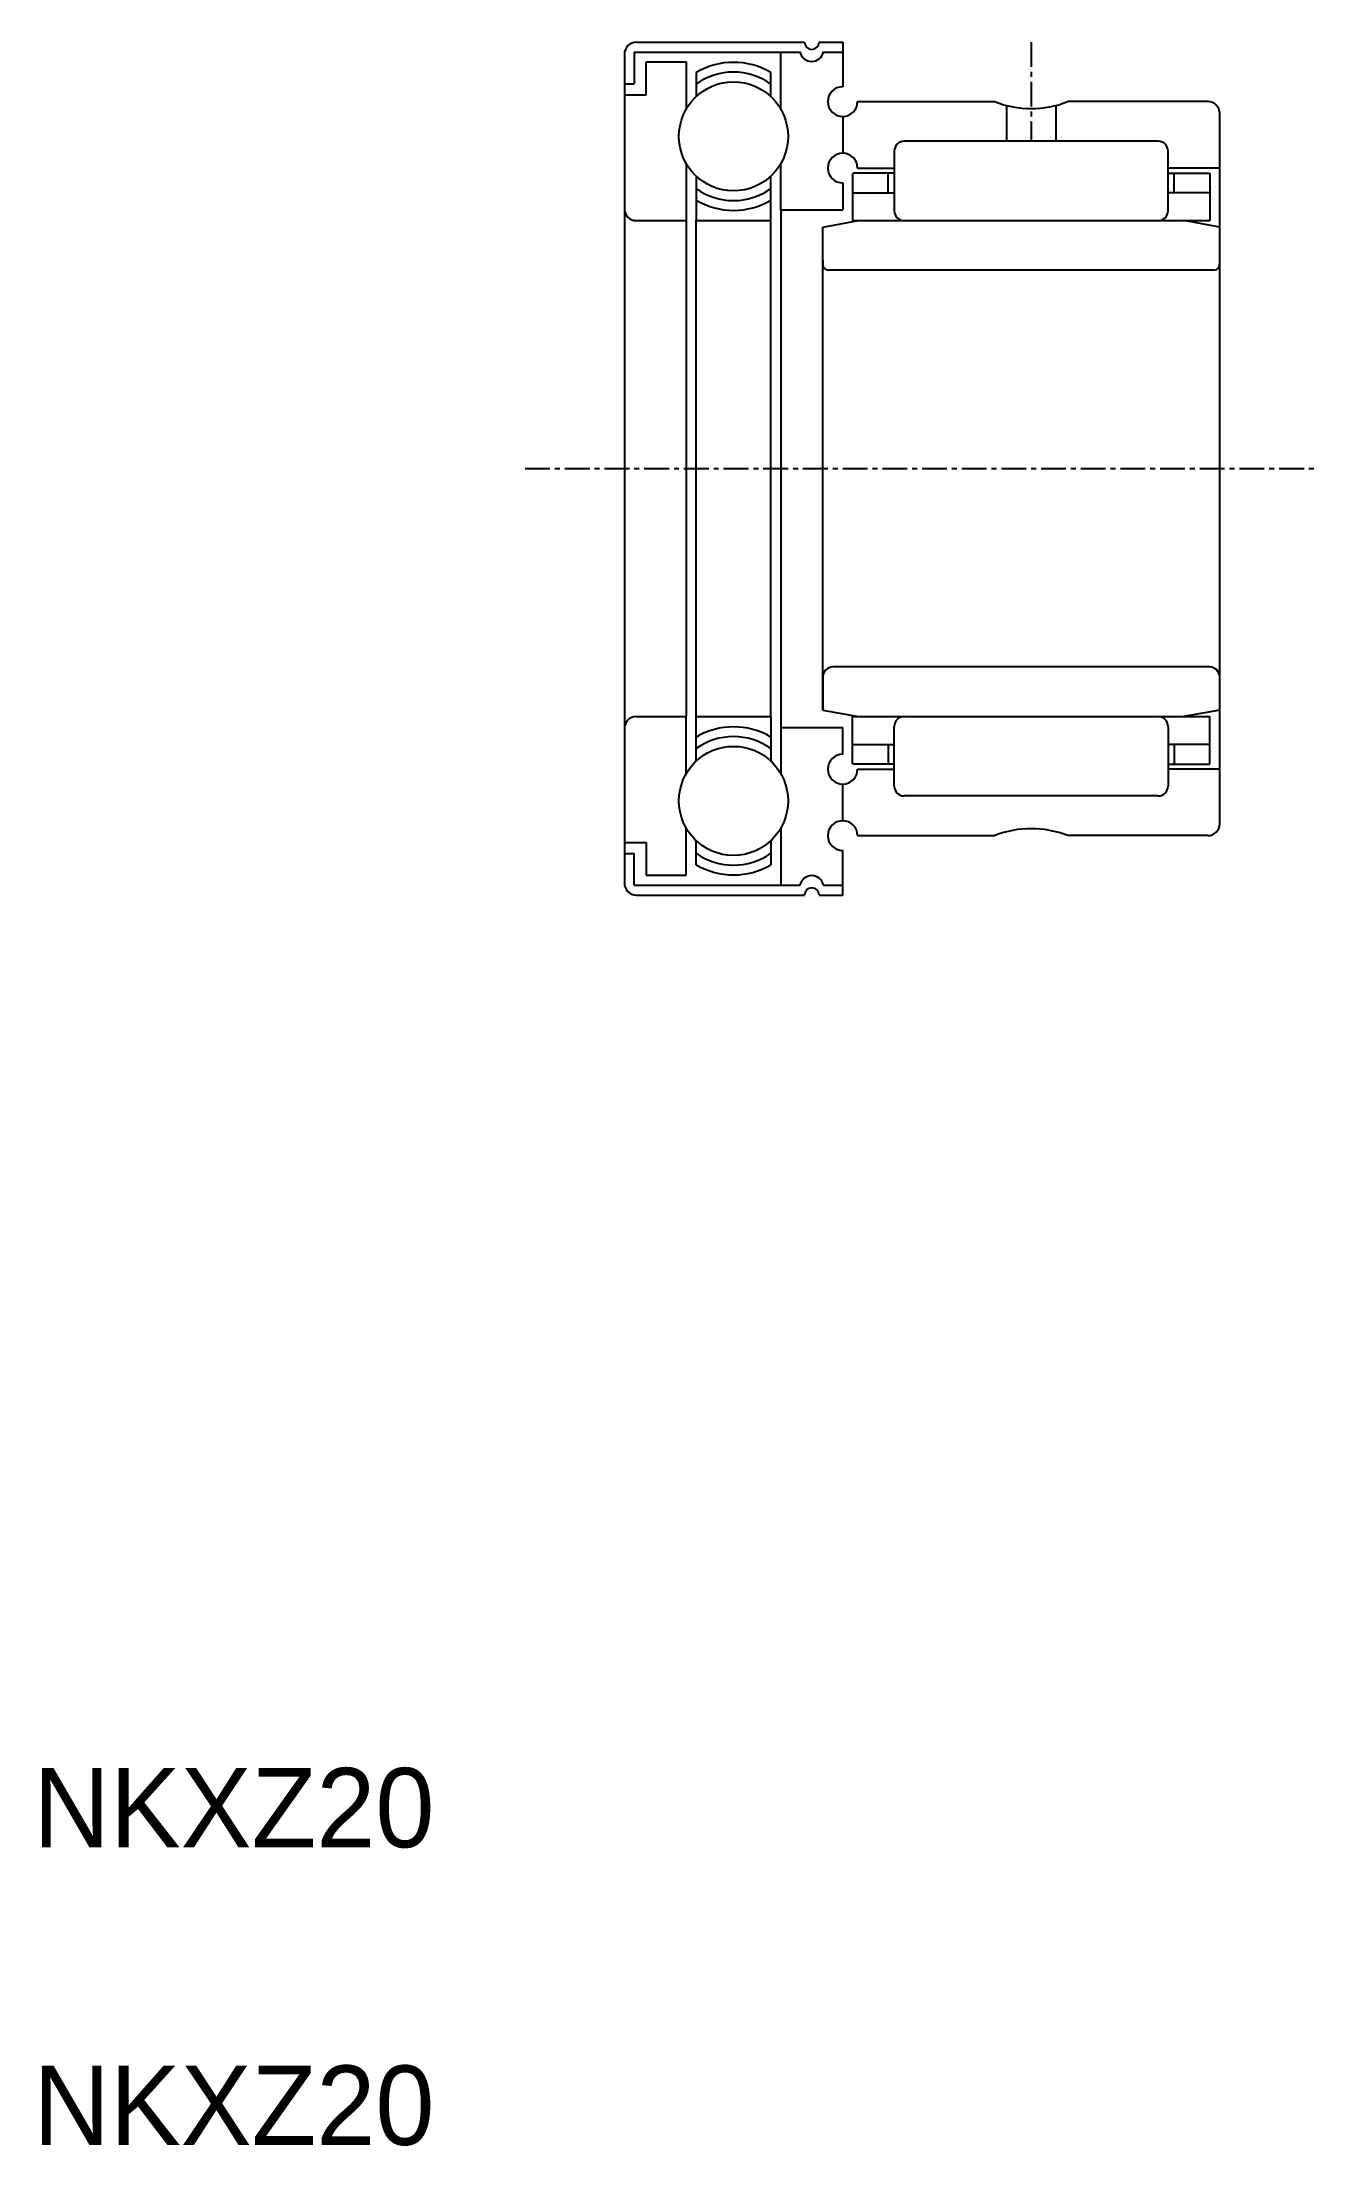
# Model space of a CAD drawing. Extents: x 167 to 231, y 78 to 184.
import ezdxf

# ---------------------------------------------------------------- set-up
doc = ezdxf.new("R2010")
doc.units = 0
doc.linetypes.add('CENTER', pattern=[2, 1.25, -0.25, 0.25, -0.25])
doc.layers.get('0').update_dxf_attribs({"linetype": 'CONTINUOUS'})
doc.layers.add('CENTER', color=1, linetype='CENTER')

msp = doc.modelspace()

# ---------------------------------------------------------------- linework, layer by layer
at = {"color": 7, "linetype": 'CONTINUOUS'}
for p, q in [((196.92, 183.7), (205.38, 183.7)), ((206.12, 183.7), (207.31, 183.7)), ((207.31, 183.7), (207.31, 181.45)), ((196.31, 183.09), (196.31, 141.31)), ((196.81, 183.2), (205.16, 183.2)), ((196.81, 183.2), (196.81, 181.6)), ((197.41, 182.7), (199.43, 182.7)), ((197.41, 181.05), (197.41, 182.7)), ((199.43, 182.7), (199.43, 180.33)), ((204.19, 180.33), (204.19, 183.2)), ((206.35, 183.2), (207.31, 183.2)), ((196.31, 181.6), (196.81, 181.6)), ((199.93, 182.17), (199.93, 180.96)), ((203.69, 180.96), (203.69, 182.17)), ((196.31, 181.05), (197.41, 181.05)), ((208.06, 180.7), (214.97, 180.7)), ((215.56, 180.51), (215.56, 178.7)), ((218.06, 180.51), (218.06, 178.7)), ((225.71, 180.7), (218.65, 180.7)), ((207.31, 179.95), (207.31, 178.1)), ((226.31, 172.5), (226.31, 180.1)), ((209.91, 178.2), (209.91, 175.2)), ((223.21, 178.7), (210.41, 178.7)), ((223.71, 175.2), (223.71, 178.2)), ((199.43, 177.58), (199.43, 149.7)), ((204.19, 175.25), (204.19, 177.58)), ((208.06, 177.35), (209.91, 177.35)), ((226.31, 177.35), (223.71, 177.35)), ((199.93, 176.95), (199.93, 174.7)), ((203.69, 149.7), (203.69, 176.95)), ((207.31, 176.6), (207.31, 175.25)), ((207.81, 177.08), (207.81, 174.7)), ((209.91, 177.1), (207.83, 177.1)), ((207.83, 176.1), (209.91, 176.1)), ((208.59, 177.1), (208.61, 177.08)), ((209.61, 176.1), (209.61, 177.08)), ((223.71, 177.1), (225.79, 177.1)), ((225.79, 176.1), (223.71, 176.1)), ((224.01, 177.08), (224.03, 177.1)), ((224.01, 176.1), (224.01, 177.08)), ((224.23, 177.1), (224.23, 177.1)), ((224.75, 177.1), (224.75, 177.1)), ((225.79, 177.1), (225.81, 177.08)), ((225.81, 176.12), (225.79, 176.1)), ((225.81, 177.08), (225.81, 174.7)), ((204.19, 175.25), (204.19, 146.83)), ((204.19, 175.25), (207.31, 175.25)), ((196.91, 174.7), (199.43, 174.7)), ((199.93, 147.46), (199.93, 174.7)), ((199.93, 174.7), (203.69, 174.7)), ((206.31, 174.38), (208.11, 174.7)), ((206.31, 150.02), (206.31, 174.38)), ((207.81, 174.7), (216.31, 174.7)), ((209.41, 174.7), (225.81, 174.7)), ((226.31, 174.38), (224.51, 174.7)), ((206.31, 172.7), (206.31, 172.5)), ((226.01, 172.2), (206.61, 172.2)), ((226.31, 144.3), (226.31, 172.5)), ((206.31, 151.7), (206.31, 150.02)), ((225.81, 152.2), (206.81, 152.2)), ((196.91, 149.7), (199.43, 149.7)), ((199.43, 146.83), (199.43, 149.7)), ((199.93, 149.7), (203.69, 149.7)), ((203.69, 149.7), (203.69, 147.46)), ((206.31, 150.02), (208.11, 149.7)), ((207.81, 149.7), (216.31, 149.7)), ((207.81, 147.32), (207.81, 149.7)), ((209.41, 149.7), (225.81, 149.7)), ((226.31, 150.02), (224.51, 149.7)), ((225.81, 147.32), (225.81, 149.7)), ((204.19, 149.15), (207.31, 149.15)), ((207.31, 147.8), (207.31, 149.15)), ((209.91, 146.2), (209.91, 149.2)), ((223.71, 149.2), (223.71, 146.2)), ((207.83, 148.3), (209.91, 148.3)), ((209.61, 148.3), (209.61, 147.32)), ((225.79, 148.3), (223.71, 148.3)), ((224.01, 148.3), (224.01, 147.32)), ((225.81, 148.28), (225.79, 148.3)), ((209.91, 147.3), (207.83, 147.3)), ((208.06, 147.05), (209.91, 147.05)), ((208.59, 147.3), (208.61, 147.32)), ((223.71, 147.3), (225.79, 147.3)), ((226.31, 147.05), (223.71, 147.05)), ((224.01, 147.32), (224.03, 147.3)), ((225.79, 147.3), (225.81, 147.32)), ((207.31, 144.45), (207.31, 146.3)), ((223.21, 145.7), (210.41, 145.7)), ((196.31, 143.35), (197.41, 143.35)), ((197.41, 143.35), (197.41, 141.7)), ((199.43, 141.7), (199.43, 144.08)), ((199.93, 142.23), (199.93, 143.45)), ((203.69, 143.45), (203.69, 142.23)), ((204.19, 144.08), (204.19, 141.2)), ((208.06, 143.7), (214.97, 143.7)), ((225.71, 143.7), (218.65, 143.7)), ((196.31, 142.8), (196.81, 142.8)), ((196.81, 141.2), (196.81, 142.8)), ((207.31, 140.7), (207.31, 142.95)), ((196.81, 141.2), (205.16, 141.2)), ((197.41, 141.7), (199.43, 141.7)), ((206.35, 141.2), (207.31, 141.2)), ((196.92, 140.7), (205.38, 140.7)), ((206.12, 140.7), (207.31, 140.7))]:
    msp.add_line(p, q, dxfattribs=at)
for centre in [(201.81, 178.95), (201.81, 145.45)]:
    msp.add_circle(centre, 2.75, dxfattribs=at)
for centre, radius, start, end in [((196.92, 183.09), 0.611, 90, 180), ((205.75, 183.7), 0.367, 180, 360), ((201.81, 178.95), 3.73, 59.6857, 120.3143), ((205.75, 183.34), 0.611, 192.6023, 347.3977), ((201.81, 178.95), 3.24, 54.484, 125.516), ((207.31, 180.7), 0.75, 90, 0), ((216.81, 185.35), 5, 248.4342, 291.5658), ((225.71, 180.1), 0.6, 0, 90), ((210.41, 178.2), 0.5, 90, 180), ((223.21, 178.2), 0.5, 0, 89.9993), ((207.31, 177.35), 0.75, 0, 270), ((201.81, 178.95), 3.24, 234.484, 305.516), ((196.91, 175.3), 0.6, 180, 270), ((201.81, 178.95), 3.73, 239.6857, 300.3143), ((210.41, 175.2), 0.5, 179.9999, 269.9993), ((223.21, 175.2), 0.5, 270.0005, 0), ((206.61, 172.5), 0.3, 180, 270), ((226.01, 172.5), 0.3, 270, 0), ((206.81, 151.7), 0.5, 90.0002, 180.0001), ((225.81, 151.7), 0.5, 0, 90), ((196.91, 149.1), 0.6, 90, 180), ((210.41, 149.2), 0.5, 90.0007, 180.0001), ((223.21, 149.2), 0.5, 0, 89.9995), ((201.81, 145.45), 3.73, 59.6857, 120.3143), ((201.81, 145.45), 3.24, 54.484, 125.516), ((207.31, 147.05), 0.75, 90, 0), ((210.41, 146.2), 0.5, 180, 270), ((223.21, 146.2), 0.5, 270.0007, 0), ((207.31, 143.7), 0.75, 0, 270), ((225.71, 144.3), 0.6, 270, 0), ((216.81, 139.05), 5, 68.4342, 111.5658), ((201.81, 145.45), 3.24, 234.484, 305.516), ((201.81, 145.45), 3.73, 239.6857, 300.3143), ((196.92, 141.31), 0.611, 180, 270), ((205.75, 141.07), 0.611, 12.6023, 167.3977), ((205.75, 140.7), 0.367, 0, 180)]:
    msp.add_arc(centre, radius, start, end, dxfattribs=at)
at = {"layer": 'CENTER', "color": 1, "linetype": 'CENTER'}
for p, q in [((216.81, 183.7), (216.81, 178.7)), ((191.31, 162.2), (231.31, 162.2))]:
    msp.add_line(p, q, dxfattribs=at)

# ---------------------------------------------------------------- texts
at = {"color": 7, "linetype": 'CONTINUOUS'}
for p in [(166.52, 92.7), (166.52, 77.7)]:
    msp.add_text('NKXZ20', height=4, dxfattribs=at).set_placement(p)

doc.saveas('drawing.dxf')
